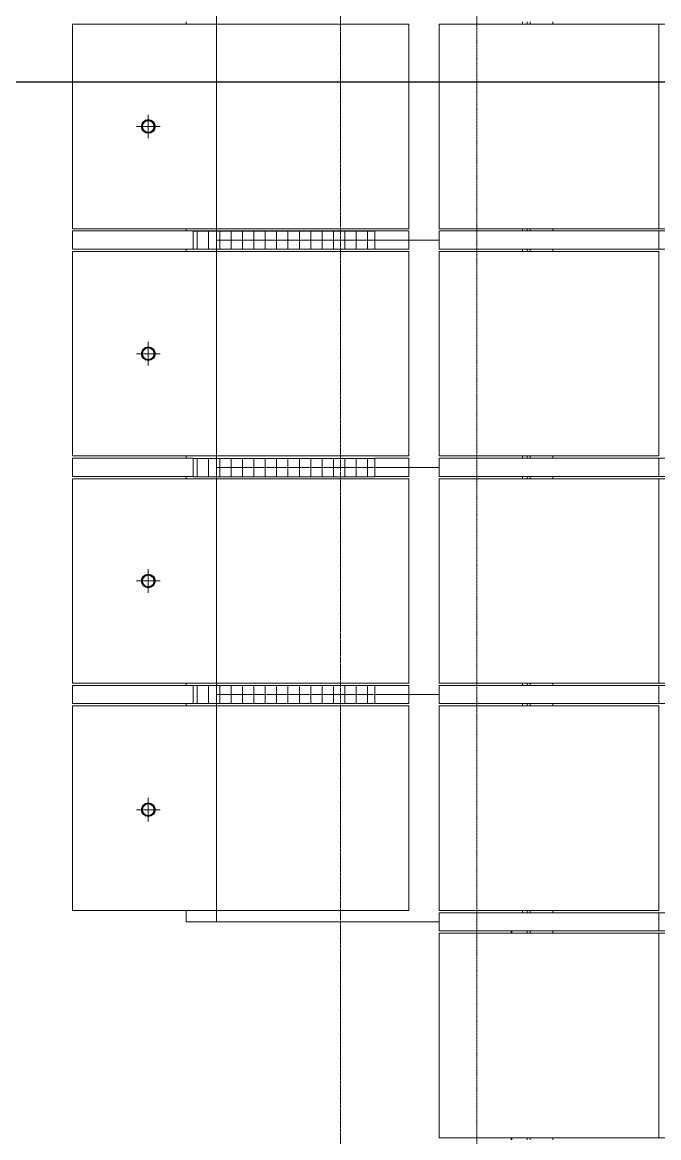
# Model space of a CAD drawing. Header units: millimetres. Extents: x 984 to 425800, y -34355 to 59419.
# Drawn here: x 381181 to 385381, y 22389 to 29752 of the extents above; entities that cross this region are included whole.
import ezdxf

# ---------------------------------------------------------------- set-up
doc = ezdxf.new("R2010")
doc.units = ezdxf.units.MM
doc.linetypes.add('DPA_Grid _ Level 100', pattern=[10, 5.5, -1.6, 1.3, -1.6])
doc.linetypes.add('DPA_Hidden 100', pattern=[7.2, 4.7, -2.5])
for name, color, linetype, lineweight in [('A-DETL', 1, 'Continuous', 70), ('A-DETL-GENF', 2, 'Continuous', 35), ('A-GENM', 1, 'Continuous', 9), ('A-GLAZ-CURT', 2, 'Continuous', 9), ('A-GLAZ-CWMG', 2, 'Continuous', 9), ('A-ROOM-IDEN', 3, 'Continuous', 25), ('E-LITE-EQPM', 2, 'Continuous', 9), ('S-GRID', 251, 'Continuous', 9)]:
    doc.layers.add(name, color=color, linetype=linetype, lineweight=lineweight)

# ---------------------------------------------------------------- blocks, each defined once
blk = doc.blocks.new('GM_Louver Grill Vertical Z - Z Profile-V55-4110-01 GROUND LEVEL - REFLECTED CEILING PLAN')
at = {"layer": 'A-GENM'}
for p, q in [((40, -73), (40, -75)), ((40, -75), (40, -73))]:
    blk.add_line(p, q, dxfattribs=at)
blk = doc.blocks.new('DPA_CP_Entrance Canopy Lower - Depth 4200-V95-4110-01 GROUND LEVEL - REFLECTED CEILING PLAN')
at = {"layer": 'A-GLAZ-CURT'}
for p, q in [((-634835.6, 29739.2), (-634835.6, 29754.2)), ((-634835.6, 29739.2), (-634835.6, 29754.2)), ((-633165.5, 29814), (-634635.6, 29814)), ((-634635.6, 28314), (-634635.6, 29814)), ((-634635.6, 29739.2), (-634635.6, 29754.2)), ((-633365.5, 29814), (-633165.5, 29814)), ((-633165.5, 29814), (-633365.5, 29814)), ((-633165.5, 29814), (-633365.5, 29814)), ((-633365.5, 29814), (-633165.5, 29814)), ((-633365.5, 29814), (-633165.5, 29814)), ((-632615.5, 29739.1), (-632615.5, 29754.1)), ((-632615.5, 29739.1), (-632615.5, 29754.1)), ((-634835.6, 28374.2), (-634835.6, 28389.2)), ((-634835.6, 28374.2), (-634835.6, 28389.2)), ((-634635.6, 28374.2), (-634635.6, 28389.2)), ((-632615.5, 28374.1), (-632615.5, 28389.1)), ((-632615.5, 28374.1), (-632615.5, 28389.1)), ((-634635.6, 28314), (-633165.5, 28314)), ((-633365.5, 28314), (-633165.5, 28314)), ((-633165.5, 28314), (-633365.5, 28314)), ((-633165.5, 28314), (-633365.5, 28314)), ((-633365.5, 28314), (-633165.5, 28314)), ((-633165.5, 28314), (-633365.5, 28314))]:
    blk.add_line(p, q, dxfattribs=at)
blk = doc.blocks.new('DPA_CP_Entrance Canopy Lower - Depth 4200-V96-4110-01 GROUND LEVEL - REFLECTED CEILING PLAN')
at = {"layer": 'A-GLAZ-CURT'}
for p, q in [((-633165.5, 28314), (-634635.6, 28314)), ((-634635.6, 26814), (-634635.6, 28314)), ((-633365.5, 28314), (-633165.5, 28314)), ((-633165.5, 28314), (-633365.5, 28314)), ((-633165.5, 28314), (-633365.5, 28314)), ((-633365.5, 28314), (-633165.5, 28314)), ((-633365.5, 28314), (-633165.5, 28314)), ((-634835.6, 28239.2), (-634835.6, 28254.2)), ((-634835.6, 28239.2), (-634835.6, 28254.2)), ((-634635.6, 28239.2), (-634635.6, 28254)), ((-632615.5, 28239.1), (-632615.5, 28254.1)), ((-632615.5, 28239.1), (-632615.5, 28254.1)), ((-634835.6, 26874.2), (-634835.6, 26889.2)), ((-634835.6, 26874.2), (-634835.6, 26889.2)), ((-634635.6, 26872), (-634635.6, 26889.2)), ((-632615.5, 26874.1), (-632615.5, 26889.1)), ((-632615.5, 26874.1), (-632615.5, 26889.1)), ((-634635.6, 26814), (-633165.5, 26814)), ((-633365.5, 26814), (-633165.5, 26814)), ((-633165.5, 26814), (-633365.5, 26814)), ((-633165.5, 26814), (-633365.5, 26814)), ((-633365.5, 26814), (-633165.5, 26814)), ((-633165.5, 26814), (-633365.5, 26814))]:
    blk.add_line(p, q, dxfattribs=at)
blk = doc.blocks.new('DPA_CP_Entrance Canopy Lower - Depth 4200-V94-4110-01 GROUND LEVEL - REFLECTED CEILING PLAN')
at = {"layer": 'A-GLAZ-CURT'}
for p, q in [((-633165.5, 31314), (-634635.6, 31314)), ((-634635.6, 29814), (-634635.6, 31314)), ((-633365.5, 31314), (-633165.5, 31314)), ((-633165.5, 31314), (-633365.5, 31314)), ((-633165.5, 31314), (-633365.5, 31314)), ((-633365.5, 31314), (-633165.5, 31314)), ((-633365.5, 31314), (-633165.5, 31314)), ((-634835.6, 31239.2), (-634835.6, 31254.2)), ((-634835.6, 31239.2), (-634835.6, 31254.2)), ((-634635.6, 31239.2), (-634635.6, 31252)), ((-632615.5, 31239.1), (-632615.5, 31254.1)), ((-632615.5, 31239.1), (-632615.5, 31254.1)), ((-634835.6, 29874.2), (-634835.6, 29889.2)), ((-634835.6, 29874.2), (-634835.6, 29889.2)), ((-634635.6, 29874.2), (-634635.6, 29889.2)), ((-632615.5, 29874.1), (-632615.5, 29889.1)), ((-632615.5, 29874.1), (-632615.5, 29889.1)), ((-634635.6, 29814), (-633165.5, 29814)), ((-633365.5, 29814), (-633165.5, 29814)), ((-633165.5, 29814), (-633365.5, 29814)), ((-633165.5, 29814), (-633365.5, 29814)), ((-633365.5, 29814), (-633165.5, 29814)), ((-633165.5, 29814), (-633365.5, 29814))]:
    blk.add_line(p, q, dxfattribs=at)
blk = doc.blocks.new('DPA_CP_Entrance Canopy Lower - Depth 4200-V97-4110-01 GROUND LEVEL - REFLECTED CEILING PLAN')
at = {"layer": 'A-GLAZ-CURT'}
for p, q in [((-634835.6, 25239.2), (-634835.6, 25254.2)), ((-634835.6, 25239.2), (-634835.6, 25254.2)), ((-633165.5, 25314), (-634635.6, 25314)), ((-634635.6, 23814), (-634635.6, 25314)), ((-634635.6, 25239.2), (-634635.6, 25254.2)), ((-633365.5, 25314), (-633165.5, 25314)), ((-633165.5, 25314), (-633365.5, 25314)), ((-633165.5, 25314), (-633365.5, 25314)), ((-633365.5, 25314), (-633165.5, 25314)), ((-633365.5, 25314), (-633165.5, 25314)), ((-632615.5, 25239.1), (-632615.5, 25254.1)), ((-632615.5, 25239.1), (-632615.5, 25254.1)), ((-634835.6, 23814), (-634835.6, 23889.2)), ((-634835.6, 23814), (-634835.6, 23889.2)), ((-634635.6, 23814), (-634635.6, 23889.2)), ((-632615.5, 23874.1), (-632615.5, 23889.1)), ((-632615.5, 23874.1), (-632615.5, 23889.1)), ((-634555.6, 23814), (-634835.6, 23814)), ((-634835.6, 23814), (-634585.6, 23814)), ((-634585.6, 23814), (-634635.6, 23814)), ((-634635.6, 23814), (-633165.5, 23814)), ((-634495.6, 23814), (-634585.6, 23814)), ((-634585.6, 23814), (-634555.6, 23814)), ((-633165.5, 23814), (-634580.6, 23814)), ((-634580.6, 23814), (-634550.6, 23814)), ((-634550.6, 23814), (-634580.6, 23814)), ((-634580.6, 23814), (-634500.6, 23814)), ((-634500.6, 23814), (-634255.6, 23814)), ((-634260.6, 23814), (-634495.6, 23814)), ((-633165.5, 23814), (-634285.7, 23814)), ((-634284.4, 23814), (-633165.5, 23814)), ((-634235.6, 23814), (-634260.6, 23814)), ((-634255.6, 23814), (-634235.6, 23814)), ((-633165.5, 23814), (-634235.6, 23814)), ((-634235.6, 23814), (-633165.5, 23814))]:
    blk.add_line(p, q, dxfattribs=at)
blk = doc.blocks.new('Rectangular Mullion - 50x200-15305101-4110-01 GROUND LEVEL - REFLECTED CEILING PLAN')
at = {"layer": 'A-GLAZ-CWMG'}
for p, q in [((-632690.5, 22374.1), (-632690.5, 22389.1)), ((-632690.5, 22389.1), (-632690.5, 22374.1)), ((-632690.5, 22239.1), (-632690.5, 22254.1)), ((-632690.5, 22254.1), (-632690.5, 22239.1))]:
    blk.add_line(p, q, dxfattribs=at)
blk = doc.blocks.new('Rectangular Mullion - 50x200-V98-4110-01 GROUND LEVEL - REFLECTED CEILING PLAN')
at = {"layer": 'A-GLAZ-CWMG'}
for p, q in [((-632690.5, 23739.1), (-632690.5, 23754.1)), ((-632690.5, 23754.1), (-632690.5, 23739.1))]:
    blk.add_line(p, q, dxfattribs=at)
blk = doc.blocks.new('Rectangular Mullion - Entrance Louver Top-15305104-4110-01 GROUND LEVEL - REFLECTED CEILING PLAN')
at = {"layer": 'A-GLAZ-CWMG'}
for p, q in [((-632685.5, 22389.1), (-632685.5, 22374.1)), ((-632685.5, 22374.1), (-632685.5, 22389.1)), ((-632585.5, 22374.1), (-632585.5, 22389.1)), ((-632585.5, 22374.1), (-632585.5, 22389.1)), ((-632565.5, 22374.1), (-632565.5, 22389.1)), ((-632565.5, 22374.1), (-632565.5, 22389.1)), ((-632415.5, 22374.1), (-632415.5, 22389.1)), ((-632415.5, 22374.1), (-632415.5, 22389.1)), ((-632685.5, 22254.1), (-632685.5, 22239.1)), ((-632685.5, 22239.1), (-632685.5, 22254.1)), ((-632585.5, 22239.1), (-632585.5, 22254.1)), ((-632585.5, 22239.1), (-632585.5, 22254.1)), ((-632565.5, 22239.1), (-632565.5, 22254.1)), ((-632565.5, 22239.1), (-632565.5, 22254.1)), ((-632415.5, 22239.1), (-632415.5, 22254.1)), ((-632415.5, 22239.1), (-632415.5, 22254.1))]:
    blk.add_line(p, q, dxfattribs=at)
blk = doc.blocks.new('Rectangular Mullion - Entrance Louver Top-V100-4110-01 GROUND LEVEL - REFLECTED CEILING PLAN')
at = {"layer": 'A-GLAZ-CWMG'}
for p, q in [((-632585.5, 23874.1), (-632585.5, 23889.1)), ((-632585.5, 23874.1), (-632585.5, 23889.1)), ((-632565.5, 23874.1), (-632565.5, 23889.1)), ((-632565.5, 23874.1), (-632565.5, 23889.1)), ((-632415.5, 23874.1), (-632415.5, 23889.1)), ((-632415.5, 23874.1), (-632415.5, 23889.1)), ((-632685.5, 23754.1), (-632685.5, 23739.1)), ((-632685.5, 23739.1), (-632685.5, 23754.1)), ((-632585.5, 23739.1), (-632585.5, 23754.1)), ((-632585.5, 23739.1), (-632585.5, 23754.1)), ((-632565.5, 23739.1), (-632565.5, 23754.1)), ((-632565.5, 23739.1), (-632565.5, 23754.1)), ((-632415.5, 23739.1), (-632415.5, 23754.1)), ((-632415.5, 23739.1), (-632415.5, 23754.1))]:
    blk.add_line(p, q, dxfattribs=at)
blk = doc.blocks.new('Rectangular Mullion - Entrance Louver Top-V101-4110-01 GROUND LEVEL - REFLECTED CEILING PLAN')
at = {"layer": 'A-GLAZ-CWMG'}
for p, q in [((-632585.5, 25374.1), (-632585.5, 25389.1)), ((-632585.5, 25374.1), (-632585.5, 25389.1)), ((-632565.5, 25374.1), (-632565.5, 25389.1)), ((-632565.5, 25374.1), (-632565.5, 25389.1)), ((-632415.5, 25374.1), (-632415.5, 25389.1)), ((-632415.5, 25374.1), (-632415.5, 25389.1)), ((-632585.5, 25239.1), (-632585.5, 25254.1)), ((-632585.5, 25239.1), (-632585.5, 25254.1)), ((-632565.5, 25239.1), (-632565.5, 25254.1)), ((-632565.5, 25239.1), (-632565.5, 25254.1)), ((-632415.5, 25239.1), (-632415.5, 25254.1)), ((-632415.5, 25239.1), (-632415.5, 25254.1))]:
    blk.add_line(p, q, dxfattribs=at)
blk = doc.blocks.new('Rectangular Mullion - Entrance Louver Top-V102-4110-01 GROUND LEVEL - REFLECTED CEILING PLAN')
at = {"layer": 'A-GLAZ-CWMG'}
for p, q in [((-632585.5, 26874.1), (-632585.5, 26889.1)), ((-632585.5, 26874.1), (-632585.5, 26889.1)), ((-632565.5, 26874.1), (-632565.5, 26889.1)), ((-632565.5, 26874.1), (-632565.5, 26889.1)), ((-632415.5, 26874.1), (-632415.5, 26889.1)), ((-632415.5, 26874.1), (-632415.5, 26889.1)), ((-632585.5, 26739.1), (-632585.5, 26754.1)), ((-632585.5, 26739.1), (-632585.5, 26754.1)), ((-632565.5, 26739.1), (-632565.5, 26754.1)), ((-632565.5, 26739.1), (-632565.5, 26754.1)), ((-632415.5, 26739.1), (-632415.5, 26754.1)), ((-632415.5, 26739.1), (-632415.5, 26754.1))]:
    blk.add_line(p, q, dxfattribs=at)
blk = doc.blocks.new('Rectangular Mullion - Entrance Louver Top-V103-4110-01 GROUND LEVEL - REFLECTED CEILING PLAN')
at = {"layer": 'A-GLAZ-CWMG'}
for p, q in [((-632585.5, 28374.1), (-632585.5, 28389.1)), ((-632585.5, 28374.1), (-632585.5, 28389.1)), ((-632565.5, 28374.1), (-632565.5, 28389.1)), ((-632565.5, 28374.1), (-632565.5, 28389.1)), ((-632415.5, 28374.1), (-632415.5, 28389.1)), ((-632415.5, 28374.1), (-632415.5, 28389.1)), ((-632585.5, 28239.1), (-632585.5, 28254.1)), ((-632585.5, 28239.1), (-632585.5, 28254.1)), ((-632565.5, 28239.1), (-632565.5, 28254.1)), ((-632565.5, 28239.1), (-632565.5, 28254.1)), ((-632415.5, 28239.1), (-632415.5, 28254.1)), ((-632415.5, 28239.1), (-632415.5, 28254.1))]:
    blk.add_line(p, q, dxfattribs=at)
blk = doc.blocks.new('Rectangular Mullion - Entrance Louver Top-V104-4110-01 GROUND LEVEL - REFLECTED CEILING PLAN')
at = {"layer": 'A-GLAZ-CWMG'}
for p, q in [((-632585.5, 29874.1), (-632585.5, 29889.1)), ((-632585.5, 29874.1), (-632585.5, 29889.1)), ((-632565.5, 29874.1), (-632565.5, 29889.1)), ((-632565.5, 29874.1), (-632565.5, 29889.1)), ((-632415.5, 29874.1), (-632415.5, 29889.1)), ((-632415.5, 29874.1), (-632415.5, 29889.1)), ((-632585.5, 29739.1), (-632585.5, 29754.1)), ((-632585.5, 29739.1), (-632585.5, 29754.1)), ((-632565.5, 29739.1), (-632565.5, 29754.1)), ((-632565.5, 29739.1), (-632565.5, 29754.1)), ((-632415.5, 29739.1), (-632415.5, 29754.1)), ((-632415.5, 29739.1), (-632415.5, 29754.1))]:
    blk.add_line(p, q, dxfattribs=at)
blk = doc.blocks.new('System Panel - DPA-AR_Metal Ceiling Rectangular Panel-17959681-4110-01 GROUND LEVEL - REFLECTED CEILING PLAN')
at = {"layer": 'A-GLAZ-CURT'}
for p, q in [((-634635.6, 29739.2), (-635585.6, 29739.2)), ((-635585.6, 29739.2), (-635585.6, 28389.2)), ((-635585.6, 28389.2), (-635585.6, 29739.2)), ((-635585.6, 29739.2), (-633365.5, 29739.2)), ((-633365.5, 29739.2), (-633365.5, 28389.2)), ((-635585.6, 28389.2), (-634635.6, 28389.2)), ((-633365.5, 28389.2), (-635585.6, 28389.2))]:
    blk.add_line(p, q, dxfattribs=at)
blk = doc.blocks.new('DPA_CP_Metal Ceiling Panel - Vertical Panel Entrance-17959721-4110-01 GROUND LEVEL - REFLECTED CEILING PLAN')
at = {"layer": 'A-GLAZ-CURT'}
for p, q in [((-635585.6, 28254.2), (-635585.6, 28374.2)), ((-635585.6, 28374.2), (-634790.5, 28374.2)), ((-634790.5, 28374.2), (-635585.6, 28374.2)), ((-635585.6, 28374.2), (-635585.6, 28254.2)), ((-635585.6, 28254.2), (-635585.6, 28374.2)), ((-635585.6, 28374.2), (-634790.5, 28374.2)), ((-634790.5, 28254.2), (-634790.5, 28374.2)), ((-634790.5, 28254.2), (-634790.5, 28374.2)), ((-634790.5, 28374.2), (-634790.5, 28254.2)), ((-635585.6, 28254.2), (-634790.5, 28254.2)), ((-635585.6, 28254.2), (-634790.5, 28254.2)), ((-634790.5, 28254.2), (-635585.6, 28254.2))]:
    blk.add_line(p, q, dxfattribs=at)
blk = doc.blocks.new('DPA_CP_Metal Ceiling Luminaire - Linear Luminaire Entrance-V143-4110-01 GROUND LEVEL - REFLECTED CEILING PLAN')
at = {"layer": 'A-GLAZ-CURT'}
h = blk.add_hatch(dxfattribs=at)
h.set_pattern_fill('FP_18', color=256, style=0, pattern_type=2)
h.set_pattern_definition([(90, (-633990.526, 29780.57), (75, -5e-15), [])])
h.paths.add_polyline_path([(-634790.5, 28254.2), (-633590.5, 28254.2), (-633590.5, 28374.2), (-634790.5, 28374.2)])
for p, q in [((-634635.6, 28374.2), (-634790.5, 28374.2)), ((-634790.5, 28374.2), (-634790.5, 28254.2)), ((-634790.5, 28254.2), (-634790.5, 28374.2)), ((-634790.5, 28374.2), (-633590.5, 28374.2)), ((-633590.5, 28374.2), (-633590.5, 28254.2)), ((-633590.5, 28254.2), (-634790.5, 28254.2))]:
    blk.add_line(p, q, dxfattribs=at)
blk = doc.blocks.new('DPA_CP_Metal Ceiling Panel - Vertical Panel Entrance-12681732-4110-01 GROUND LEVEL - REFLECTED CEILING PLAN')
at = {"layer": 'A-GLAZ-CURT'}
for p, q in [((-633590.5, 28254.2), (-633590.5, 28374.2)), ((-633590.5, 28374.2), (-633365.5, 28374.2)), ((-633590.5, 28254.2), (-633590.5, 28374.2)), ((-633590.5, 28374.2), (-633365.5, 28374.2)), ((-633365.5, 28254.2), (-633365.5, 28374.2)), ((-633365.5, 28374.2), (-633365.5, 28254.2)), ((-633590.5, 28254.2), (-633365.5, 28254.2)), ((-633365.5, 28254.2), (-633590.5, 28254.2))]:
    blk.add_line(p, q, dxfattribs=at)
blk = doc.blocks.new('DPA_CP_Metal Ceiling Luminaire - Linear Luminaire Entrance-V142-4110-01 GROUND LEVEL - REFLECTED CEILING PLAN')
at = {"layer": 'A-GLAZ-CURT'}
h = blk.add_hatch(dxfattribs=at)
h.set_pattern_fill('FP_17', color=256, style=0, pattern_type=2)
h.set_pattern_definition([(90, (-633990.526, 37280.304), (75, -5e-15), [])])
h.paths.add_polyline_path([(-634790.5, 35754), (-633590.5, 35754), (-633590.5, 35874), (-634790.5, 35874)])
for p, q in [((-634635.6, 35874), (-634790.5, 35874)), ((-634790.5, 35874), (-634790.5, 35754)), ((-634790.5, 35754), (-634790.5, 35874)), ((-634790.5, 35874), (-633590.5, 35874)), ((-633590.5, 35874), (-633590.5, 35754)), ((-634790.5, 35754), (-634635.6, 35754)), ((-633590.5, 35754), (-634790.5, 35754))]:
    blk.add_line(p, q, dxfattribs=at)
blk = doc.blocks.new('DPA_CP_Metal Ceiling Luminaire - Linear Luminaire Entrance-V165-4110-01 GROUND LEVEL - REFLECTED CEILING PLAN')
at = {"layer": 'A-GLAZ-CURT'}
h = blk.add_hatch(dxfattribs=at)
h.set_pattern_fill('FP_21', color=256, style=0, pattern_type=2)
h.set_pattern_definition([(90, (-633990.526, 29780.304), (75, -5e-15), [])])
h.paths.add_polyline_path([(-634790.5, 28254), (-633590.5, 28254), (-633590.5, 28374), (-634790.5, 28374)])
for p, q in [((-634790.5, 28374), (-634790.5, 28254)), ((-634790.5, 28254), (-634790.5, 28374)), ((-634790.5, 28374), (-633590.5, 28374)), ((-633590.5, 28374), (-633590.5, 28254)), ((-634790.5, 28254), (-634635.6, 28254)), ((-633590.5, 28254), (-634790.5, 28254))]:
    blk.add_line(p, q, dxfattribs=at)
blk = doc.blocks.new('System Panel - DPA-AR_Metal Ceiling Rectangular Panel-V164-4110-01 GROUND LEVEL - REFLECTED CEILING PLAN')
at = {"layer": 'A-GLAZ-CURT'}
for p, q in [((-631717.4, 19389.1), (-631717.4, 20739.1)), ((-631717.4, 20739.1), (-631557.4, 20739.1)), ((-631557.4, 20739.1), (-631717.4, 20739.1)), ((-631717.4, 20739.1), (-631717.4, 19389.1)), ((-631557.4, 20739.1), (-631557.4, 20119)), ((-631557.4, 20119), (-631557.4, 20739.1)), ((-631557.4, 19799), (-631557.4, 19389.1)), ((-631557.4, 19389.1), (-631557.4, 19799)), ((-631557.4, 19389.1), (-631717.4, 19389.1)), ((-631717.4, 19389.1), (-631557.4, 19389.1))]:
    blk.add_line(p, q, dxfattribs=at)
blk = doc.blocks.new('System Panel - DPA-AR_Metal Ceiling Rectangular Panel-12707631-4110-01 GROUND LEVEL - REFLECTED CEILING PLAN')
at = {"layer": 'A-GLAZ-CURT'}
for p, q in [((-631717.4, 19374.1), (-631160.4, 19374.1)), ((-631717.4, 19254.1), (-631717.4, 19374.1)), ((-631717.4, 19374.1), (-631717.4, 19254.1)), ((-631160.4, 19374.1), (-631717.4, 19374.1)), ((-631148.4, 19374.1), (-630957.4, 19374.1)), ((-630957.4, 19374.1), (-631148.4, 19374.1)), ((-630957.4, 19374.1), (-630957.4, 19254.1)), ((-630957.4, 19254.1), (-630957.4, 19374.1)), ((-631160.4, 19254.1), (-631717.4, 19254.1)), ((-631717.4, 19254.1), (-631160.4, 19254.1)), ((-630957.4, 19254.1), (-631148.4, 19254.1)), ((-631148.4, 19254.1), (-630957.4, 19254.1))]:
    blk.add_line(p, q, dxfattribs=at)
blk = doc.blocks.new('System Panel - DPA-AR_Metal Ceiling Rectangular Panel-16088921-4110-01 GROUND LEVEL - REFLECTED CEILING PLAN')
at = {"layer": 'A-GLAZ-CURT'}
for p, q in [((-633165.5, 29889.1), (-633165.5, 31239.1)), ((-633165.5, 31239.1), (-631717.4, 31239.1)), ((-631717.4, 31239.1), (-633165.5, 31239.1)), ((-633165.5, 31239.1), (-633165.5, 29889.1)), ((-631717.4, 31239.1), (-631717.4, 29889.1)), ((-631717.4, 29889.1), (-631717.4, 31239.1)), ((-631717.4, 29889.1), (-633165.5, 29889.1)), ((-633165.5, 29889.1), (-631717.4, 29889.1))]:
    blk.add_line(p, q, dxfattribs=at)
blk = doc.blocks.new('System Panel - DPA-AR_Metal Ceiling Rectangular Panel-16088657-4110-01 GROUND LEVEL - REFLECTED CEILING PLAN')
at = {"layer": 'A-GLAZ-CURT'}
for p, q in [((-633165.5, 31374.1), (-631717.4, 31374.1)), ((-633165.5, 31254.1), (-633165.5, 31374.1)), ((-633165.5, 31374.1), (-633165.5, 31254.1)), ((-631717.4, 31374.1), (-633165.5, 31374.1)), ((-631717.4, 31374.1), (-631717.4, 31254.1)), ((-631717.4, 31254.1), (-631717.4, 31374.1)), ((-631717.4, 31254.1), (-633165.5, 31254.1)), ((-633165.5, 31254.1), (-631717.4, 31254.1))]:
    blk.add_line(p, q, dxfattribs=at)
blk = doc.blocks.new('D1 - D1-12676964-4110-01 GROUND LEVEL - REFLECTED CEILING PLAN')
at = {"layer": 'A-DETL-GENF', "lineweight": 25}
for radius in [45, 40]:
    blk.add_circle((0, 0), radius, dxfattribs=at)
at = {"layer": 'E-LITE-EQPM'}
for p, q in [((0, 77.5), (0, -77.5)), ((-77.5, 0), (77.5, 0))]:
    blk.add_line(p, q, dxfattribs=at)
blk.add_circle((0, 0), 38, dxfattribs=at)

msp = doc.modelspace()

# ---------------------------------------------------------------- linework, layer by layer
at = {"layer": 'A-DETL', "linetype": 'DPA_Hidden 100', "lineweight": 9}
msp.add_line((383280.8, 37259), (383280.8, 10079), dxfattribs=at)
at = {"layer": 'A-ROOM-IDEN'}
msp.add_line((389729.8, 29356.3), (371956.7, 29356.3), dxfattribs=at)
at = {"layer": 'S-GRID', "linetype": 'DPA_Grid _ Level 100'}
msp.add_line((384180.8, -30742.3), (384180.8, 54919.2), dxfattribs=at)

# ---------------------------------------------------------------- block references
at = {"layer": 'A-GENM', "rotation": 270}
msp.add_blockref('GM_Louver Grill Vertical Z - Z Profile-V55-4110-01 GROUND LEVEL - REFLECTED CEILING PLAN', (384482.6, 23784.4), dxfattribs=at)
at = {"layer": 'A-GLAZ-CURT'}
for name, p in [('DPA_CP_Entrance Canopy Lower - Depth 4200-V95-4110-01 GROUND LEVEL - REFLECTED CEILING PLAN', (1017098.2, 0)), ('System Panel - DPA-AR_Metal Ceiling Rectangular Panel-17959681-4110-01 GROUND LEVEL - REFLECTED CEILING PLAN', (1017098.2, 0)), ('System Panel - DPA-AR_Metal Ceiling Rectangular Panel-16088921-4110-01 GROUND LEVEL - REFLECTED CEILING PLAN', (1017098.2, -1500)), ('System Panel - DPA-AR_Metal Ceiling Rectangular Panel-V164-4110-01 GROUND LEVEL - REFLECTED CEILING PLAN', (1017098.2, 9000)), ('DPA_CP_Metal Ceiling Panel - Vertical Panel Entrance-17959721-4110-01 GROUND LEVEL - REFLECTED CEILING PLAN', (1017098.2, 0)), ('DPA_CP_Metal Ceiling Panel - Vertical Panel Entrance-17959721-4110-01 GROUND LEVEL - REFLECTED CEILING PLAN', (1017098.2, 0)), ('DPA_CP_Metal Ceiling Luminaire - Linear Luminaire Entrance-V143-4110-01 GROUND LEVEL - REFLECTED CEILING PLAN', (1017098.2, 0)), ('DPA_CP_Metal Ceiling Luminaire - Linear Luminaire Entrance-V165-4110-01 GROUND LEVEL - REFLECTED CEILING PLAN', (1017098.2, 0)), ('DPA_CP_Metal Ceiling Panel - Vertical Panel Entrance-12681732-4110-01 GROUND LEVEL - REFLECTED CEILING PLAN', (1017098.2, 0)), ('DPA_CP_Metal Ceiling Panel - Vertical Panel Entrance-12681732-4110-01 GROUND LEVEL - REFLECTED CEILING PLAN', (1017098.2, 0)), ('System Panel - DPA-AR_Metal Ceiling Rectangular Panel-16088657-4110-01 GROUND LEVEL - REFLECTED CEILING PLAN', (1017098.2, -3000)), ('System Panel - DPA-AR_Metal Ceiling Rectangular Panel-12707631-4110-01 GROUND LEVEL - REFLECTED CEILING PLAN', (1017098.2, 9000)), ('DPA_CP_Entrance Canopy Lower - Depth 4200-V96-4110-01 GROUND LEVEL - REFLECTED CEILING PLAN', (1017098.2, 0)), ('System Panel - DPA-AR_Metal Ceiling Rectangular Panel-17959681-4110-01 GROUND LEVEL - REFLECTED CEILING PLAN', (1017098.2, -1500)), ('System Panel - DPA-AR_Metal Ceiling Rectangular Panel-16088921-4110-01 GROUND LEVEL - REFLECTED CEILING PLAN', (1017098.2, -3000)), ('DPA_CP_Metal Ceiling Panel - Vertical Panel Entrance-17959721-4110-01 GROUND LEVEL - REFLECTED CEILING PLAN', (1017098.2, -1500)), ('DPA_CP_Metal Ceiling Panel - Vertical Panel Entrance-12681732-4110-01 GROUND LEVEL - REFLECTED CEILING PLAN', (1017098.2, -1500)), ('System Panel - DPA-AR_Metal Ceiling Rectangular Panel-16088657-4110-01 GROUND LEVEL - REFLECTED CEILING PLAN', (1017098.2, -4500)), ('System Panel - DPA-AR_Metal Ceiling Rectangular Panel-12707631-4110-01 GROUND LEVEL - REFLECTED CEILING PLAN', (1017098.2, 7500)), ('DPA_CP_Entrance Canopy Lower - Depth 4200-V94-4110-01 GROUND LEVEL - REFLECTED CEILING PLAN', (1017098.2, -4500)), ('DPA_CP_Metal Ceiling Luminaire - Linear Luminaire Entrance-V142-4110-01 GROUND LEVEL - REFLECTED CEILING PLAN', (1017098.2, -9002)), ('System Panel - DPA-AR_Metal Ceiling Rectangular Panel-17959681-4110-01 GROUND LEVEL - REFLECTED CEILING PLAN', (1017098.2, -3000)), ('System Panel - DPA-AR_Metal Ceiling Rectangular Panel-16088921-4110-01 GROUND LEVEL - REFLECTED CEILING PLAN', (1017098.2, -4500)), ('System Panel - DPA-AR_Metal Ceiling Rectangular Panel-V164-4110-01 GROUND LEVEL - REFLECTED CEILING PLAN', (1017098.2, 6000)), ('DPA_CP_Metal Ceiling Panel - Vertical Panel Entrance-17959721-4110-01 GROUND LEVEL - REFLECTED CEILING PLAN', (1017098.2, -3000)), ('DPA_CP_Metal Ceiling Luminaire - Linear Luminaire Entrance-V142-4110-01 GROUND LEVEL - REFLECTED CEILING PLAN', (1017098.2, -10499.7)), ('DPA_CP_Metal Ceiling Panel - Vertical Panel Entrance-12681732-4110-01 GROUND LEVEL - REFLECTED CEILING PLAN', (1017098.2, -3000)), ('System Panel - DPA-AR_Metal Ceiling Rectangular Panel-16088657-4110-01 GROUND LEVEL - REFLECTED CEILING PLAN', (1017098.2, -6000)), ('System Panel - DPA-AR_Metal Ceiling Rectangular Panel-12707631-4110-01 GROUND LEVEL - REFLECTED CEILING PLAN', (1017098.2, 6000)), ('DPA_CP_Entrance Canopy Lower - Depth 4200-V97-4110-01 GROUND LEVEL - REFLECTED CEILING PLAN', (1017098.2, 0)), ('System Panel - DPA-AR_Metal Ceiling Rectangular Panel-17959681-4110-01 GROUND LEVEL - REFLECTED CEILING PLAN', (1017098.2, -4500)), ('System Panel - DPA-AR_Metal Ceiling Rectangular Panel-16088921-4110-01 GROUND LEVEL - REFLECTED CEILING PLAN', (1017098.2, -6000)), ('System Panel - DPA-AR_Metal Ceiling Rectangular Panel-16088657-4110-01 GROUND LEVEL - REFLECTED CEILING PLAN', (1017098.2, -7500)), ('System Panel - DPA-AR_Metal Ceiling Rectangular Panel-12707631-4110-01 GROUND LEVEL - REFLECTED CEILING PLAN', (1017098.2, 4500)), ('System Panel - DPA-AR_Metal Ceiling Rectangular Panel-16088921-4110-01 GROUND LEVEL - REFLECTED CEILING PLAN', (1017098.2, -7500)), ('System Panel - DPA-AR_Metal Ceiling Rectangular Panel-V164-4110-01 GROUND LEVEL - REFLECTED CEILING PLAN', (1017098.2, 3000))]:
    msp.add_blockref(name, p, dxfattribs=at)
at = {"layer": 'A-GLAZ-CWMG'}
for name in ['Rectangular Mullion - Entrance Louver Top-V104-4110-01 GROUND LEVEL - REFLECTED CEILING PLAN', 'Rectangular Mullion - Entrance Louver Top-V103-4110-01 GROUND LEVEL - REFLECTED CEILING PLAN', 'Rectangular Mullion - Entrance Louver Top-V102-4110-01 GROUND LEVEL - REFLECTED CEILING PLAN', 'Rectangular Mullion - Entrance Louver Top-V101-4110-01 GROUND LEVEL - REFLECTED CEILING PLAN', 'Rectangular Mullion - Entrance Louver Top-V100-4110-01 GROUND LEVEL - REFLECTED CEILING PLAN', 'Rectangular Mullion - 50x200-V98-4110-01 GROUND LEVEL - REFLECTED CEILING PLAN', 'Rectangular Mullion - 50x200-15305101-4110-01 GROUND LEVEL - REFLECTED CEILING PLAN', 'Rectangular Mullion - Entrance Louver Top-15305104-4110-01 GROUND LEVEL - REFLECTED CEILING PLAN']:
    msp.add_blockref(name, (1017098.2, 0), dxfattribs=at)
at = {"layer": 'E-LITE-EQPM', "rotation": 89.99999999999987}
for p in [(382012.6, 29064), (382012.6, 27564), (382012.6, 26064), (382012.6, 24554)]:
    msp.add_blockref('D1 - D1-12676964-4110-01 GROUND LEVEL - REFLECTED CEILING PLAN', p, dxfattribs=at)

doc.saveas('drawing.dxf')
